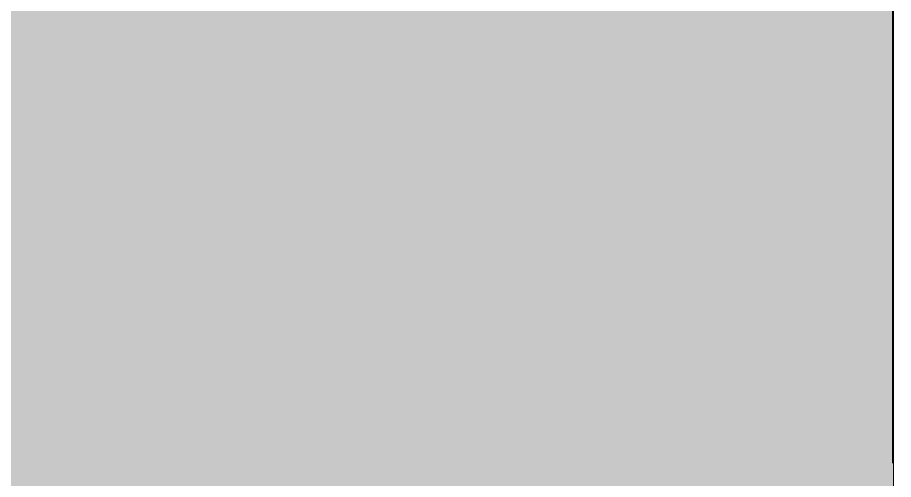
# Model space of a CAD drawing. Header units: millimetres. Extents: x -3817 to 677485, y -22715 to 103890.
# Drawn here: x -312.08 to -305.47, y -19574.55 to -19571.06 of the extents above; entities that cross this region are included whole.
import ezdxf

# ---------------------------------------------------------------- set-up
doc = ezdxf.new("R2010")
doc.units = ezdxf.units.MM
doc.layers.add('PDF _Геометрия', color=7, linetype='Continuous', true_color=0x1d1d1d)
doc.layers.add('PDF _Сплошная заливка', color=7, linetype='Continuous', true_color=0xffffff)

msp = doc.modelspace()

# ---------------------------------------------------------------- hatches: boundary and pattern name
at = {"layer": 'PDF _Сплошная заливка', "transparency": 33554559}
h = msp.add_hatch(color=256, dxfattribs=at)
h.paths.add_polyline_path([(-345.78, -19602.5344), (-305.4665, -19602.5344), (-305.4665, -19522.1436), (-321.3399, -19522.1436), (-321.4108, -19521.6416), (-332.749, -19521.6416), (-332.749, -19522.1436), (-348.7721, -19522.1436), (-348.7721, -19563.087), (-349.087, -19563.087), (-349.087, -19599.7688), (-345.78, -19599.7763), (-345.78, -19601.8635)], flags=0)
h.paths.add_polyline_path([(-332.3553, -19520.4054), (-321.3399, -19520.4054), (-321.4108, -19520.2539), (-332.749, -19520.2539), (-332.749, -19520.4054), (-332.434, -19520.4054)], flags=0)

# ---------------------------------------------------------------- linework, layer by layer
at = {"layer": 'PDF _Геометрия', "color": 253, "lineweight": 9, "true_color": 0xaaaaaa}
msp.add_lwpolyline([(-349.087, -19563.087), (-349.087, -19599.7688), (-345.78, -19599.7688), (-345.78, -19602.5344), (-318.0645, -19602.5344), (-305.4665, -19602.5344), (-305.4665, -19522.1436), (-321.3399, -19522.1436), (-321.3399, -19521.6416)], dxfattribs=at)
at = {"layer": 'PDF _Геометрия', "color": 7, "lineweight": 9}
for points in [[(-305.4743, -19570.3409), (-305.4743, -19571.7263), (-305.4743, -19571.8906), (-305.4743, -19572.0497), (-305.4743, -19572.2039), (-305.4743, -19572.3535), (-305.4743, -19572.4988), (-305.4743, -19572.6402), (-305.4743, -19572.778), (-305.4743, -19572.9125), (-305.4743, -19573.0442), (-305.4743, -19573.1731), (-305.4743, -19573.2998), (-305.4743, -19573.4245), (-305.4743, -19573.5476), (-305.4743, -19573.6694), (-305.4743, -19573.7902), (-305.4743, -19573.9103), (-305.4743, -19574.0301), (-305.4743, -19574.1499), (-305.4743, -19574.2701), (-305.4743, -19574.426)], [(-305.4743, -19574.4116), (-305.4743, -19574.2686), (-305.4743, -19574.0796), (-305.4743, -19574.0292), (-305.4743, -19573.9693), (-305.4743, -19573.7658), (-305.4743, -19573.5967), (-305.4743, -19573.4842), (-305.4743, -19573.4506), (-305.4743, -19573.518)]]:
    msp.add_lwpolyline(points, dxfattribs=at)
for points in [[(-305.4743, -19571.5187), (-305.4743, -19571.1729), (-305.4743, -19571.3037), (-305.4743, -19571.779), (-305.4743, -19571.9345), (-305.4743, -19572.0372), (-305.4743, -19572.0898), (-305.4743, -19572.0954), (-305.4743, -19572.0569), (-305.4743, -19571.977), (-305.4743, -19571.8587), (-305.4743, -19571.705)], [(-305.4743, -19571.7552), (-305.4743, -19571.8815), (-305.4743, -19572.0228), (-305.4743, -19572.1818), (-305.4743, -19572.2925), (-305.4743, -19572.3869), (-305.4743, -19572.4682), (-305.4743, -19572.5401), (-305.4743, -19572.6058), (-305.4743, -19572.6688), (-305.4743, -19572.7325), (-305.4743, -19572.8), (-305.4743, -19572.8751), (-305.4743, -19572.9609), (-305.4743, -19573.0611), (-305.4743, -19573.1786), (-305.4743, -19573.3173), (-305.4743, -19573.4803), (-305.4743, -19573.6711), (-305.4743, -19573.893), (-305.4743, -19574.1494), (-305.4743, -19573.893), (-305.4743, -19573.6711), (-305.4743, -19573.4803), (-305.4743, -19573.3173), (-305.4743, -19573.1786), (-305.4743, -19573.0611), (-305.4743, -19572.9609), (-305.4743, -19572.8751), (-305.4743, -19572.8), (-305.4743, -19572.7325), (-305.4743, -19572.6688), (-305.4743, -19572.6058), (-305.4743, -19572.5401), (-305.4743, -19572.4682), (-305.4743, -19572.3869), (-305.4743, -19572.2925), (-305.4743, -19572.1818), (-305.4743, -19572.181), (-305.4743, -19572.18), (-305.4743, -19572.1791), (-305.4743, -19572.1782), (-305.4743, -19572.1773), (-305.4743, -19572.1764), (-305.4743, -19572.1755), (-305.4743, -19572.1746), (-305.4743, -19572.1738), (-305.4743, -19572.1728), (-305.4743, -19572.1719), (-305.4743, -19572.171), (-305.4743, -19572.1701), (-305.4743, -19572.1693), (-305.4743, -19572.1683), (-305.4743, -19572.1674), (-305.4743, -19572.1665), (-305.4743, -19572.1656), (-305.4743, -19572.1648), (-305.4743, -19572.1638), (-305.4743, -19572.163), (-305.4743, -19572.1621), (-305.4743, -19572.1612), (-305.4743, -19572.1603), (-305.4743, -19572.1594), (-305.4743, -19572.1585), (-305.4743, -19572.1576), (-305.4743, -19572.1567), (-305.4743, -19572.1559), (-305.4743, -19572.1549), (-305.4743, -19572.1541), (-305.4743, -19572.1532), (-305.4743, -19572.1523), (-305.4743, -19572.1514), (-305.4743, -19572.1505), (-305.4743, -19572.1496), (-305.4743, -19572.1487), (-305.4743, -19572.1479), (-305.4743, -19572.147), (-305.4743, -19572.1461), (-305.4743, -19572.1452), (-305.4743, -19572.1443), (-305.4743, -19572.1435), (-305.4743, -19572.1426), (-305.4743, -19572.1417), (-305.4743, -19572.1408), (-305.4743, -19572.1399), (-305.4743, -19572.1391), (-305.4743, -19572.1381), (-305.4743, -19572.1373), (-305.4743, -19572.1365), (-305.4743, -19572.1355), (-305.4743, -19572.1347), (-305.4743, -19572.1338), (-305.4743, -19572.1329), (-305.4743, -19572.132), (-305.4743, -19572.1312), (-305.4743, -19572.1303), (-305.4743, -19572.1294), (-305.4743, -19572.1286), (-305.4743, -19572.1277), (-305.4743, -19572.1269), (-305.4743, -19572.1259), (-305.4743, -19572.1251), (-305.4743, -19572.1242), (-305.4743, -19572.1234), (-305.4743, -19572.1225), (-305.4743, -19572.1216), (-305.4743, -19572.1208), (-305.4743, -19572.1199), (-305.4743, -19572.1191), (-305.4743, -19572.1181), (-305.4743, -19572.1173), (-305.4743, -19572.1164), (-305.4743, -19572.1156), (-305.4743, -19572.1148), (-305.4743, -19572.1138), (-305.4743, -19572.113), (-305.4743, -19572.1121), (-305.4743, -19572.1113), (-305.4743, -19572.1104), (-305.4743, -19572.1096), (-305.4743, -19572.1087), (-305.4743, -19572.1079), (-305.4743, -19572.107), (-305.4743, -19572.1061), (-305.4743, -19572.1053), (-305.4743, -19572.1044), (-305.4743, -19572.1036), (-305.4743, -19572.1027), (-305.4743, -19572.1019), (-305.4743, -19572.101), (-305.4743, -19572.1002), (-305.4743, -19572.0993), (-305.4743, -19572.0985), (-305.4743, -19572.0976), (-305.4743, -19572.0968), (-305.4743, -19572.0959), (-305.4743, -19572.0951), (-305.4743, -19572.0942), (-305.4743, -19572.0934), (-305.4743, -19572.0925), (-305.4743, -19572.0917), (-305.4743, -19572.0908), (-305.4743, -19572.09), (-305.4743, -19572.0892), (-305.4743, -19572.0883), (-305.4743, -19572.0875), (-305.4743, -19572.0866), (-305.4743, -19572.0858), (-305.4743, -19572.0849), (-305.4743, -19572.0841), (-305.4743, -19572.0832), (-305.4743, -19572.0824), (-305.4743, -19572.0815), (-305.4743, -19572.0807), (-305.4743, -19572.0799), (-305.4743, -19572.0791), (-305.4743, -19572.0782), (-305.4743, -19572.0774), (-305.4743, -19572.0765), (-305.4743, -19572.0757), (-305.4743, -19572.0748), (-305.4743, -19572.074), (-305.4743, -19572.0732), (-305.4743, -19572.0724), (-305.4743, -19572.0715), (-305.4743, -19572.0707), (-305.4743, -19572.0698), (-305.4743, -19572.069), (-305.4743, -19572.0682), (-305.4743, -19572.0674), (-305.4743, -19572.0665), (-305.4743, -19572.0657), (-305.4743, -19572.0649), (-305.4743, -19572.0641), (-305.4743, -19572.0632), (-305.4743, -19572.0624), (-305.4743, -19572.0615), (-305.4743, -19572.0608), (-305.4743, -19572.0599), (-305.4743, -19572.0591), (-305.4743, -19572.0582), (-305.4743, -19572.0574), (-305.4743, -19572.0566), (-305.4743, -19572.0558), (-305.4743, -19572.055), (-305.4743, -19572.0541), (-305.4743, -19572.0533), (-305.4743, -19572.0525), (-305.4743, -19572.0517), (-305.4743, -19572.0508), (-305.4743, -19572.0501), (-305.4743, -19572.0492), (-305.4743, -19572.0484), (-305.4743, -19572.0476), (-305.4743, -19572.0468), (-305.4743, -19572.0459), (-305.4743, -19572.0452), (-305.4743, -19572.0443), (-305.4743, -19572.0435), (-305.4743, -19572.0427), (-305.4743, -19572.0418), (-305.4743, -19572.0411), (-305.4743, -19572.0402), (-305.4743, -19572.0394), (-305.4743, -19572.0386), (-305.4743, -19572.0378), (-305.4743, -19572.037), (-305.4743, -19572.0362), (-305.4743, -19572.0354), (-305.4743, -19572.0346), (-305.4743, -19572.0337), (-305.4743, -19572.0329), (-305.4743, -19572.0321), (-305.4743, -19572.0313), (-305.4743, -19572.0305), (-305.4743, -19572.0297), (-305.4743, -19572.0289), (-305.4743, -19572.0281), (-305.4743, -19572.0273), (-305.4743, -19572.0265), (-305.4743, -19572.0257), (-305.4743, -19572.0249), (-305.4743, -19572.024), (-305.4743, -19572.0233), (-305.4743, -19572.0224), (-305.4743, -19572.0217), (-305.4743, -19572.0209), (-305.4743, -19572.0201), (-305.4743, -19572.0193), (-305.4743, -19572.0185), (-305.4743, -19572.0177), (-305.4743, -19572.0168), (-305.4743, -19572.0161), (-305.4743, -19572.0153), (-305.4743, -19572.0145), (-305.4743, -19572.0137), (-305.4743, -19572.0129), (-305.4743, -19572.0121), (-305.4743, -19572.0113), (-305.4743, -19572.0105), (-305.4743, -19572.0097), (-305.4743, -19572.009), (-305.4743, -19572.0081), (-305.4743, -19572.0073), (-305.4743, -19572.0065), (-305.4743, -19572.0057), (-305.4743, -19572.005), (-305.4743, -19572.0041), (-305.4743, -19572.0034), (-305.4743, -19572.0026), (-305.4743, -19572.0018), (-305.4743, -19572.001), (-305.4743, -19572.0002), (-305.4743, -19571.9995), (-305.4743, -19571.9986), (-305.4743, -19571.9979), (-305.4743, -19571.9971), (-305.4743, -19571.9963), (-305.4743, -19571.9955), (-305.4743, -19571.9947), (-305.4743, -19571.994), (-305.4743, -19571.9932), (-305.4743, -19571.9923), (-305.4743, -19571.9916), (-305.4743, -19571.9908), (-305.4743, -19571.9901), (-305.4743, -19571.9892), (-305.4743, -19571.9884), (-305.4743, -19571.9877), (-305.4743, -19571.9869), (-305.4743, -19571.9862), (-305.4743, -19571.9854), (-305.4743, -19571.9845), (-305.4743, -19571.9838), (-305.4743, -19571.983), (-305.4743, -19571.9823), (-305.4743, -19571.9815), (-305.4743, -19571.9807), (-305.4743, -19571.9799), (-305.4743, -19571.9791), (-305.4743, -19571.9784), (-305.4743, -19571.9776), (-305.4743, -19571.9768), (-305.4743, -19571.9761), (-305.4743, -19571.9753), (-305.4743, -19571.9745), (-305.4743, -19571.9737), (-305.4743, -19571.9729), (-305.4743, -19571.9722), (-305.4743, -19571.9714), (-305.4743, -19571.9706), (-305.4743, -19571.9699), (-305.4743, -19571.9691), (-305.4743, -19571.9684), (-305.4743, -19571.9676), (-305.4743, -19571.9668), (-305.4743, -19571.9661), (-305.4743, -19571.9653), (-305.4743, -19571.9645), (-305.4743, -19571.9638), (-305.4743, -19571.963), (-305.4743, -19571.9622), (-305.4743, -19571.9615), (-305.4743, -19571.9607), (-305.4743, -19571.96), (-305.4743, -19571.9592), (-305.4743, -19571.9584), (-305.4743, -19571.9577), (-305.4743, -19571.9569), (-305.4743, -19571.9561), (-305.4743, -19571.9554), (-305.4743, -19571.9546), (-305.4743, -19571.9539), (-305.4743, -19571.9531), (-305.4743, -19571.9523), (-305.4743, -19571.9516), (-305.4743, -19571.9508), (-305.4743, -19571.95), (-305.4743, -19571.9493), (-305.4743, -19571.9485), (-305.4743, -19571.9478), (-305.4743, -19571.9471), (-305.4743, -19571.9463), (-305.4743, -19571.9455), (-305.4743, -19571.9448), (-305.4743, -19571.944), (-305.4743, -19571.9433), (-305.4743, -19571.9425), (-305.4743, -19571.9418), (-305.4743, -19571.9411), (-305.4743, -19571.9403), (-305.4743, -19571.9395), (-305.4743, -19571.9388), (-305.4743, -19571.938), (-305.4743, -19571.9372), (-305.4743, -19571.9366), (-305.4743, -19571.9358), (-305.4743, -19571.935), (-305.4743, -19571.9343), (-305.4743, -19571.9335), (-305.4743, -19571.9328), (-305.4743, -19571.9321), (-305.4743, -19571.9313), (-305.4743, -19571.9305), (-305.4743, -19571.9299), (-305.4743, -19571.9291), (-305.4743, -19571.9283), (-305.4743, -19571.9276), (-305.4743, -19571.9268), (-305.4743, -19571.9261), (-305.4743, -19571.9254), (-305.4743, -19571.9246), (-305.4743, -19571.9239), (-305.4743, -19571.9232), (-305.4743, -19571.9224), (-305.4743, -19571.9216), (-305.4743, -19571.921), (-305.4743, -19571.9202), (-305.4743, -19571.9194), (-305.4743, -19571.9188), (-305.4743, -19571.918), (-305.4743, -19571.9172), (-305.4743, -19571.9166), (-305.4743, -19571.9158), (-305.4743, -19571.915), (-305.4743, -19571.9144), (-305.4743, -19571.9136), (-305.4743, -19571.9128), (-305.4743, -19571.9121), (-305.4743, -19571.9114), (-305.4743, -19571.9106), (-305.4743, -19571.9099), (-305.4743, -19571.9092), (-305.4743, -19571.9084), (-305.4743, -19571.9077), (-305.4743, -19571.907), (-305.4743, -19571.9063), (-305.4743, -19571.9055), (-305.4743, -19571.9048), (-305.4743, -19571.9041), (-305.4743, -19571.9033), (-305.4743, -19571.9027), (-305.4743, -19571.9019), (-305.4743, -19571.9012), (-305.4743, -19571.9004), (-305.4743, -19571.8997), (-305.4743, -19571.899), (-305.4743, -19571.8982), (-305.4743, -19571.8976), (-305.4743, -19571.8968), (-305.4743, -19571.8961), (-305.4743, -19571.8954), (-305.4743, -19571.8947), (-305.4743, -19571.8939), (-305.4743, -19571.8932), (-305.4743, -19571.8925), (-305.4743, -19571.8918), (-305.4743, -19571.891), (-305.4743, -19571.8904), (-305.4743, -19571.8896), (-305.4743, -19571.8889), (-305.4743, -19571.8882), (-305.4743, -19571.8875), (-305.4743, -19571.8867), (-305.4743, -19571.886), (-305.4743, -19571.8853), (-305.4743, -19571.8846), (-305.4743, -19571.8838), (-305.4743, -19571.8832), (-305.4743, -19571.8825), (-305.4743, -19571.8817), (-305.4743, -19571.881), (-305.4743, -19571.8803), (-305.4743, -19571.8796), (-305.4743, -19571.8788), (-305.4743, -19571.8782), (-305.4743, -19571.8775), (-305.4743, -19571.8767), (-305.4743, -19571.876), (-305.4743, -19571.8754), (-305.4743, -19571.8746), (-305.4743, -19571.8739), (-305.4743, -19571.8732), (-305.4743, -19571.8725), (-305.4743, -19571.8718), (-305.4743, -19571.871), (-305.4743, -19571.8704), (-305.4743, -19571.8697), (-305.4743, -19571.8689), (-305.4743, -19571.8682), (-305.4743, -19571.8676), (-305.4743, -19571.8668), (-305.4743, -19571.8661), (-305.4743, -19571.8654), (-305.4743, -19571.8647), (-305.4743, -19571.864), (-305.4743, -19571.8633), (-305.4743, -19571.8626), (-305.4743, -19571.8619), (-305.4743, -19571.8612), (-305.4743, -19571.8605), (-305.4743, -19571.8598), (-305.4743, -19571.8591), (-305.4743, -19571.8584), (-305.4743, -19571.8577), (-305.4743, -19571.857), (-305.4743, -19571.8563), (-305.4743, -19571.8556), (-305.4743, -19571.8549), (-305.4743, -19571.8542), (-305.4743, -19571.8535), (-305.4743, -19571.8528), (-305.4743, -19571.8521), (-305.4743, -19571.8514), (-305.4743, -19571.8507), (-305.4743, -19571.85), (-305.4743, -19571.8493), (-305.4743, -19571.8487), (-305.4743, -19571.8479), (-305.4743, -19571.8472), (-305.4743, -19571.8465), (-305.4743, -19571.8459), (-305.4743, -19571.8452), (-305.4743, -19571.8445), (-305.4743, -19571.8437), (-305.4743, -19571.8431), (-305.4743, -19571.8424), (-305.4743, -19571.8417), (-305.4743, -19571.841), (-305.4743, -19571.8403), (-305.4743, -19571.8397), (-305.4743, -19571.8389), (-305.4743, -19571.8382), (-305.4743, -19571.8375), (-305.4743, -19571.8369), (-305.4743, -19571.8362), (-305.4743, -19571.8355), (-305.4743, -19571.8348), (-305.4743, -19571.8342), (-305.4743, -19571.8335), (-305.4743, -19571.8327), (-305.4743, -19571.832), (-305.4743, -19571.8314), (-305.4743, -19571.8307), (-305.4743, -19571.83), (-305.4743, -19571.8293), (-305.4743, -19571.8286), (-305.4743, -19571.828), (-305.4743, -19571.8273), (-305.4743, -19571.8266), (-305.4743, -19571.8259), (-305.4743, -19571.8253), (-305.4743, -19571.8246), (-305.4743, -19571.8239), (-305.4743, -19571.8232), (-305.4743, -19571.8225), (-305.4743, -19571.8219), (-305.4743, -19571.8212), (-305.4743, -19571.8205), (-305.4743, -19571.8198), (-305.4743, -19571.8192), (-305.4743, -19571.8185), (-305.4743, -19571.8178), (-305.4743, -19571.8171), (-305.4743, -19571.8164), (-305.4743, -19571.8158), (-305.4743, -19571.8151), (-305.4743, -19571.8144), (-305.4743, -19571.8137), (-305.4743, -19571.8131), (-305.4743, -19571.8124), (-305.4743, -19571.8117), (-305.4743, -19571.811), (-305.4743, -19571.8103), (-305.4743, -19571.8097), (-305.4743, -19571.809), (-305.4743, -19571.8083), (-305.4743, -19571.8076), (-305.4743, -19571.807), (-305.4743, -19571.8064), (-305.4743, -19571.8057), (-305.4743, -19571.805), (-305.4743, -19571.8043), (-305.4743, -19571.8036), (-305.4743, -19571.803), (-305.4743, -19571.8023), (-305.4743, -19571.8016), (-305.4743, -19571.8009), (-305.4743, -19571.8003), (-305.4743, -19571.7997), (-305.4743, -19571.799), (-305.4743, -19571.7983), (-305.4743, -19571.7976), (-305.4743, -19571.7969), (-305.4743, -19571.7963), (-305.4743, -19571.7957), (-305.4743, -19571.795), (-305.4743, -19571.7943), (-305.4743, -19571.7936), (-305.4743, -19571.793), (-305.4743, -19571.7924), (-305.4743, -19571.7917), (-305.4743, -19571.791), (-305.4743, -19571.7903), (-305.4743, -19571.7897), (-305.4743, -19571.7891), (-305.4743, -19571.7884), (-305.4743, -19571.7877), (-305.4743, -19571.787), (-305.4743, -19571.7863), (-305.4743, -19571.7858), (-305.4743, -19571.7851), (-305.4743, -19571.7844), (-305.4743, -19571.7837), (-305.4743, -19571.7831), (-305.4743, -19571.7824), (-305.4743, -19571.7818), (-305.4743, -19571.7811), (-305.4743, -19571.7805), (-305.4743, -19571.7798), (-305.4743, -19571.7791), (-305.4743, -19571.7785), (-305.4743, -19571.7779), (-305.4743, -19571.7772), (-305.4743, -19571.7765), (-305.4743, -19571.7759), (-305.4743, -19571.7752), (-305.4743, -19571.7746), (-305.4743, -19571.7739), (-305.4743, -19571.7733), (-305.4743, -19571.7726), (-305.4743, -19571.7719), (-305.4743, -19571.7713), (-305.4743, -19571.7707), (-305.4743, -19571.77), (-305.4743, -19571.7694), (-305.4743, -19571.7687), (-305.4743, -19571.768), (-305.4743, -19571.7674), (-305.4743, -19571.7668), (-305.4743, -19571.7661), (-305.4743, -19571.7655), (-305.4743, -19571.7648), (-305.4743, -19571.7641), (-305.4743, -19571.7635), (-305.4743, -19571.7629), (-305.4743, -19571.7623), (-305.4743, -19571.7616), (-305.4743, -19571.7609), (-305.4743, -19571.7603), (-305.4743, -19571.7596), (-305.4743, -19571.7591), (-305.4743, -19571.7584), (-305.4743, -19571.7577), (-305.4743, -19571.7571), (-305.4743, -19571.7564), (-305.4743, -19571.7558)]]:
    msp.add_lwpolyline(points, close=True, dxfattribs=at)

doc.saveas('drawing.dxf')
